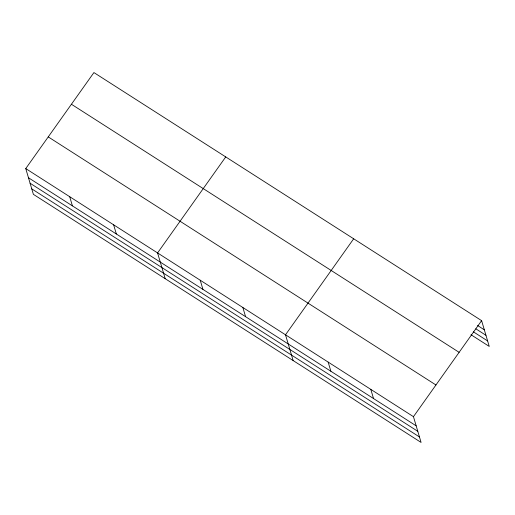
<?xml version="1.0" encoding="UTF-8"?>
<svg xmlns="http://www.w3.org/2000/svg" width="515" height="515" viewBox="0 0 515 515"><rect width="100%" height="100%" fill="white"/><g stroke="black" fill="none" stroke-linecap="round" stroke-linejoin="round"><path stroke-width="0.77" d="M25.75 168.579L413.455 416.667L421.083 442.43L33.385 194.348L25.75 168.579L93.917 72.57L481.615 320.652L489.25 346.421L470.974 334.724M225.731 156.914L157.571 252.929L165.199 278.699M353.676 238.786L285.51 334.802L293.144 360.564M413.455 416.667L481.615 320.652M477.566 325.493L484.332 329.825M475.802 328.802L485.954 335.297M473.414 331.847L487.628 340.943M71.418 104.249L459.123 352.337M48.243 136.9L435.948 384.982M28.467 177.752L416.172 425.834M30.089 183.231L417.794 431.313M31.763 188.87L419.461 436.958M370.806 389.379L373.523 398.546M328.158 362.09L330.875 371.257M242.861 307.507L245.578 316.68M200.219 280.218L202.936 289.391M113.628 224.817L116.345 233.984M69.692 196.698L72.409 205.865"/></g></svg>
